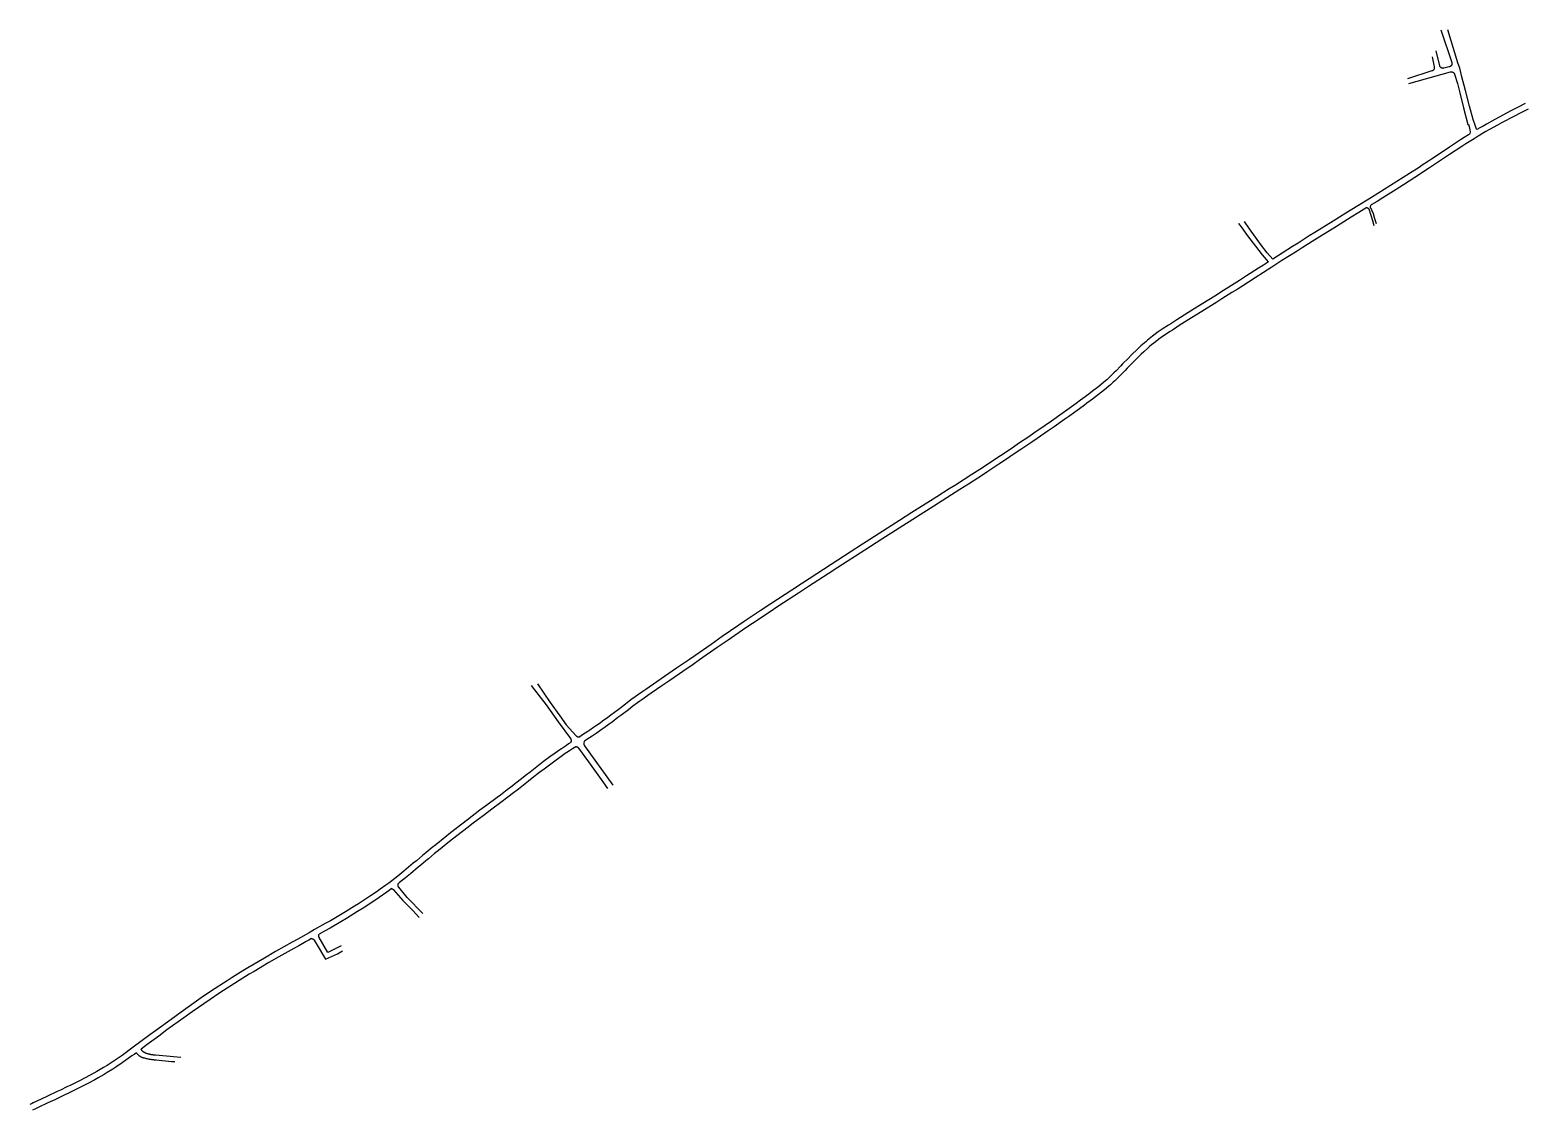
# Model space of a CAD drawing. Header units: metres. Extents: x 584951 to 587112, y 818902 to 820461.
import ezdxf

# ---------------------------------------------------------------- set-up
doc = ezdxf.new("R2010")
doc.units = ezdxf.units.M
doc.header["$MEASUREMENT"] = 0

msp = doc.modelspace()

# ---------------------------------------------------------------- linework, layer by layer
for points in [[(586986, 820460.7), (587001.8, 820413.8), (587001.8, 820413.6), (587001.9, 820413.5), (587001.9, 820413.3), (587002, 820413.1), (587002, 820413), (587002, 820412.8), (587002, 820412.6), (587002, 820412.4), (587002, 820412.3), (587002, 820412.1), (587002, 820411.9), (587002, 820411.7), (587002, 820411.6), (587002, 820411.4), (587002, 820411.2), (587001.9, 820411.1), (587001.9, 820410.9), (587001.8, 820410.7), (587001.8, 820410.6), (587001.7, 820410.4), (587001.6, 820410.2), (587001.6, 820410.1), (587001.5, 820409.9), (587001.4, 820409.8), (587001.3, 820409.6), (587001.2, 820409.5), (587001.1, 820409.3), (587001, 820409.2), (587000.9, 820409.1), (587000.8, 820408.9), (587000.7, 820408.8), (587000.6, 820408.7), (587000.5, 820408.6), (587000.3, 820408.4), (587000.2, 820408.3), (587000.1, 820408.2), (586999.9, 820408.1), (586999.8, 820408), (586999.6, 820407.9), (586999.5, 820407.8), (586999.3, 820407.8), (586999.2, 820407.7), (586999, 820407.6), (586998.9, 820407.5), (586998.7, 820407.5), (586998.5, 820407.4), (586998.4, 820407.4), (586998.2, 820407.3), (586990.5, 820405.5), (586990.4, 820405.4), (586990.2, 820405.4), (586990, 820405.4), (586989.8, 820405.4), (586989.7, 820405.4), (586989.5, 820405.3), (586989.3, 820405.3), (586989.1, 820405.3), (586989, 820405.4), (586988.8, 820405.4), (586988.6, 820405.4), (586988.5, 820405.4), (586988.3, 820405.5), (586988.1, 820405.5), (586987.9, 820405.5), (586987.8, 820405.6), (586987.6, 820405.7), (586987.5, 820405.7), (586987.3, 820405.8), (586987.1, 820405.9), (586987, 820405.9), (586986.8, 820406), (586986.7, 820406.1), (586986.5, 820406.2), (586986.4, 820406.3), (586986.3, 820406.4), (586986.1, 820406.5), (586986, 820406.6), (586985.9, 820406.8), (586985.7, 820406.9), (586985.6, 820407), (586985.5, 820407.1), (586985.4, 820407.3), (586985.3, 820407.4), (586985.2, 820407.6), (586985.1, 820407.7), (586985, 820407.9), (586984.9, 820408), (586984.9, 820408.2), (586984.8, 820408.3), (586984.7, 820408.5), (586984.7, 820408.6), (586984.6, 820408.8), (586984.5, 820409), (586984.5, 820409.1), (586979.2, 820430.7)], [(587038.3, 820316.9), (587037.8, 820317.4), (587035.7, 820323.5), (587032.9, 820331.7), (587027.7, 820350.9), (587021.5, 820373.3), (587016.2, 820393.2), (587013.5, 820405.7), (587010.6, 820413.4), (586996.3, 820460.7)], [(586973.6, 820421.7), (586976.6, 820407.3), (586976.7, 820407.1), (586976.7, 820406.9), (586976.7, 820406.8), (586976.7, 820406.6), (586976.7, 820406.4), (586976.7, 820406.2), (586976.7, 820406.1), (586976.7, 820405.9), (586976.7, 820405.7), (586976.7, 820405.6), (586976.7, 820405.4), (586976.6, 820405.2), (586976.6, 820405), (586976.5, 820404.9), (586976.5, 820404.7), (586976.4, 820404.5), (586976.4, 820404.4), (586976.3, 820404.2), (586976.2, 820404.1), (586976.1, 820403.9), (586976.1, 820403.8), (586976, 820403.6), (586975.9, 820403.5), (586975.8, 820403.3), (586975.7, 820403.2), (586975.6, 820403), (586975.4, 820402.9), (586975.3, 820402.8), (586975.2, 820402.7), (586975.1, 820402.5), (586974.9, 820402.4), (586974.8, 820402.3), (586974.7, 820402.2), (586974.5, 820402.1), (586974.4, 820402), (586974.2, 820401.9), (586974.1, 820401.8), (586973.9, 820401.8), (586973.8, 820401.7), (586973.6, 820401.6), (586973.4, 820401.6), (586973.3, 820401.5), (586938.2, 820390)], [(586940.1, 820383.6), (586999.9, 820400.2), (587000, 820400.2), (587000.2, 820400.3), (587000.4, 820400.3), (587000.6, 820400.3), (587000.7, 820400.4), (587000.9, 820400.4), (587001.1, 820400.4), (587001.3, 820400.4), (587001.4, 820400.4), (587001.6, 820400.4), (587001.8, 820400.3), (587001.9, 820400.3), (587002.1, 820400.3), (587002.3, 820400.3), (587002.5, 820400.2), (587002.6, 820400.2), (587002.8, 820400.1), (587003, 820400.1), (587003.1, 820400), (587003.3, 820399.9), (587003.4, 820399.9), (587003.6, 820399.8), (587003.7, 820399.7), (587003.9, 820399.6), (587004, 820399.5), (587004.2, 820399.4), (587004.3, 820399.3), (587004.5, 820399.2), (587004.6, 820399.1), (587004.7, 820398.9), (587004.8, 820398.8), (587004.9, 820398.7), (587005.1, 820398.6), (587005.2, 820398.4), (587005.3, 820398.3), (587005.4, 820398.1), (587005.5, 820398), (587005.6, 820397.8), (587005.6, 820397.7), (587005.7, 820397.5), (587005.8, 820397.4), (587005.9, 820397.2), (587005.9, 820397.1), (587006, 820396.9), (587010.2, 820383.6), (587013.6, 820369.8), (587019, 820348.4), (587025.2, 820324.5), (587026.3, 820323.6), (587026.5, 820322.9), (587026.7, 820322.1), (587026.9, 820321.4), (587027.1, 820320.7), (587027.3, 820319.9), (587027.5, 820319.2), (587027.6, 820318.5), (587027.8, 820317.7), (587027.9, 820317), (587028.5, 820313.1), (587028.1, 820311.5), (587027.6, 820310.4)], [(587111.9, 820346.6), (587101.6, 820341.3), (587091.3, 820336), (587074.5, 820327.1), (587067.9, 820323.5), (587056.2, 820317), (587051, 820314), (587039.9, 820307.5), (587034, 820303.8), (587022.2, 820296.4), (587016.3, 820292.5), (586998.7, 820281), (586987, 820273.1), (586970, 820261.7), (586964.6, 820258.2), (586953.9, 820251.2), (586948.5, 820247.7), (586932.4, 820237.4), (586921.6, 820230.5), (586902.4, 820218.6), (586894.1, 820213.4), (586885.8, 820208.3)], [(587107.8, 820354.6), (587097.6, 820349.3), (587087.3, 820344), (587070.4, 820335.1), (587063.8, 820331.5), (587052.1, 820325), (587047, 820322), (587040.7, 820318.3), (587039.5, 820317.6), (587038.3, 820316.9)], [(587027.6, 820310.4), (587026.9, 820309.9), (587026.1, 820309.5), (587020, 820305.6), (587014.6, 820302.1), (586998.5, 820291.6), (586987.9, 820284.5), (586972.7, 820274.3), (586968.2, 820271.3), (586959.2, 820265.4), (586954.7, 820262.4), (586941.1, 820253.6), (586932, 820247.8), (586904.5, 820230.4), (586886.1, 820219), (586849.3, 820196.3), (586830.8, 820184.9), (586804.3, 820168.5), (586796.2, 820163.5), (586780.2, 820153.3), (586772.2, 820148.3), (586757.4, 820138.8), (586750.7, 820134.5), (586744, 820130.2)], [(586893.5, 820180.8), (586891.2, 820188), (586889, 820195.3), (586886.5, 820200.9), (586885.7, 820203.1), (586885.6, 820203.1), (586885.6, 820203.2), (586885.5, 820203.2), (586885.5, 820203.3), (586885.5, 820203.3), (586885.4, 820203.4), (586885.4, 820203.4), (586885.4, 820203.5), (586885.3, 820203.5), (586885.3, 820203.6), (586885.3, 820203.6), (586885.2, 820203.7), (586885.2, 820203.7), (586885.2, 820203.8), (586885.1, 820203.8), (586885.1, 820203.9), (586885.1, 820203.9), (586885.1, 820204), (586885, 820204), (586885, 820204.1), (586885, 820204.1), (586885, 820204.2), (586884.9, 820204.2), (586884.9, 820204.3), (586884.9, 820204.4), (586884.9, 820204.4), (586884.9, 820204.5), (586884.9, 820204.5), (586884.8, 820204.6), (586884.8, 820204.6), (586884.8, 820204.7), (586884.8, 820204.8), (586884.8, 820204.8), (586884.8, 820204.9), (586884.8, 820204.9), (586884.8, 820205), (586884.8, 820205.1), (586884.8, 820205.1), (586884.7, 820205.2), (586884.7, 820205.2), (586884.7, 820205.3), (586884.7, 820205.3), (586884.7, 820205.4), (586884.7, 820205.5), (586884.7, 820205.5), (586884.7, 820205.6), (586884.7, 820205.6), (586884.8, 820205.7), (586884.8, 820205.8), (586884.8, 820205.8), (586884.8, 820205.9), (586884.8, 820205.9), (586884.8, 820206), (586884.8, 820206.1), (586884.8, 820206.1), (586884.8, 820206.2), (586884.8, 820206.2), (586884.9, 820206.3), (586884.9, 820206.3), (586884.9, 820206.4), (586884.9, 820206.5), (586884.9, 820206.5), (586884.9, 820206.6), (586885, 820206.6), (586885, 820206.7), (586885, 820206.7), (586885, 820206.8), (586885.1, 820206.8), (586885.1, 820206.9), (586885.1, 820207), (586885.2, 820207.1), (586885.2, 820207.2), (586885.2, 820207.3), (586885.3, 820207.4), (586885.3, 820207.5), (586885.4, 820207.6), (586885.4, 820207.7), (586885.5, 820207.8), (586885.5, 820207.9), (586885.6, 820207.9), (586885.7, 820208), (586885.7, 820208.1), (586885.8, 820208.2), (586885.8, 820208.3)], [(586879.5, 820204.4), (586868.1, 820197.4), (586856.8, 820190.4), (586835.5, 820177.3), (586825.4, 820171.1), (586808.1, 820160.3), (586800.7, 820155.7), (586786.1, 820146.5), (586778.8, 820141.8), (586756.9, 820127.9), (586742.3, 820118.5), (586718.3, 820103.1), (586708.9, 820097), (586692.2, 820086.4), (586684.9, 820081.8), (586670.4, 820072.6), (586663.1, 820068.1), (586641.3, 820054.4), (586626.8, 820045.3), (586608.9, 820034.1), (586605.6, 820032), (586599, 820027.8), (586595.7, 820025.7), (586586, 820019.3), (586579.7, 820014.8), (586571.6, 820008.5), (586569.5, 820006.9), (586565.5, 820003.5), (586563.5, 820001.7), (586557.7, 819996.4), (586553.8, 819992.8), (586545.6, 819984.7), (586541.3, 819980.3), (586533.8, 819972.6), (586530.7, 819969.4), (586524.4, 819962.9), (586521.2, 819959.7), (586515.8, 819954.6), (586513.8, 819952.7), (586509.6, 819948.9), (586507.5, 819947), (586501.1, 819941.5), (586496.7, 819938), (586488, 819931.2), (586483.7, 819927.9), (586475.8, 819922.1), (586472.3, 819919.5), (586465.2, 819914.3), (586461.6, 819911.7), (586450.9, 819904.1), (586443.7, 819899), (586428.3, 819888.2), (586420.1, 819882.5), (586404, 819871.4), (586396.1, 819866), (586380.4, 819855.3), (586372.5, 819850), (586356.8, 819839.4), (586348.9, 819834.2), (586333.1, 819823.8), (586325.2, 819818.6), (586304.8, 819805.5), (586292.3, 819797.6), (586254.9, 819773.7), (586230, 819757.9), (586180.1, 819726), (586155.3, 819710), (586116.4, 819685), (586102.5, 819675.9), (586074.3, 819657.6), (586060, 819648.3), (586031.5, 819629.7), (586017.3, 819620.3), (585993.6, 819604.5), (585984, 819598), (585958.5, 819580.6), (585942.6, 819569.6), (585917.2, 819551.9), (585907.7, 819545.3), (585893.1, 819535.2), (585888.1, 819531.7), (585872.8, 819521.3), (585862.6, 819514.4), (585847.4, 819503.9), (585842.4, 819500.4), (585834.1, 819494.5), (585830.8, 819492.2), (585821, 819485), (585814.5, 819480.1), (585803.7, 819471.9), (585799.4, 819468.6), (585790.9, 819462.3), (585786.7, 819459.2), (585779.6, 819454), (585776.8, 819452), (585768.1, 819445.9), (585762.2, 819442), (585754.6, 819437), (585752.9, 819435.9), (585751.3, 819434.8)], [(586744, 820130.2), (586735.7, 820139), (586727.6, 820149.5), (586710.3, 820174), (586703.2, 820184.5)], [(586879.5, 820204.4), (586879.7, 820204.4), (586879.9, 820204.3), (586880, 820204.2), (586880.1, 820204.2), (586880.2, 820204.2), (586880.2, 820204.1), (586880.3, 820204.1), (586880.4, 820204), (586880.5, 820204), (586880.6, 820204), (586880.6, 820203.9), (586880.7, 820203.9), (586880.8, 820203.8), (586880.9, 820203.8), (586880.9, 820203.7), (586881, 820203.7), (586881.1, 820203.6), (586881.2, 820203.5), (586881.2, 820203.5), (586881.3, 820203.4), (586881.4, 820203.4), (586881.4, 820203.3), (586881.5, 820203.3), (586881.6, 820203.2), (586881.6, 820203.1), (586881.7, 820203.1), (586881.8, 820203), (586881.8, 820202.9), (586881.9, 820202.9), (586881.9, 820202.8), (586882, 820202.7), (586882, 820202.6), (586882.1, 820202.6), (586882.2, 820202.5), (586882.2, 820202.4), (586882.3, 820202.4), (586882.3, 820202.3), (586882.4, 820202.2), (586882.4, 820202.1), (586882.4, 820202), (586882.5, 820202), (586882.5, 820201.9), (586882.6, 820201.8), (586882.6, 820201.7), (586882.6, 820201.6), (586882.7, 820201.6), (586882.7, 820201.5), (586882.8, 820201.4), (586882.8, 820201.3), (586882.8, 820201.2), (586882.8, 820201.1), (586884.1, 820196.5), (586885.5, 820192), (586887.6, 820185.8), (586889.4, 820178.7)], [(586737.7, 820126.1), (586729.2, 820136.5), (586706.6, 820165.4), (586700, 820174.8), (586695, 820181.5), (586695.4, 820181.4)], [(586737.7, 820126.1), (586730.5, 820121.6), (586723.4, 820117), (586706.1, 820105.9), (586695.9, 820099.4), (586672.9, 820084.8), (586660.1, 820076.7), (586634.4, 820060.7), (586621.5, 820052.6), (586605.6, 820042.6), (586602.6, 820040.7), (586596.6, 820036.9), (586593.5, 820035), (586584.5, 820029.1), (586578.5, 820025), (586570.2, 820018.8), (586567.8, 820016.9), (586562.9, 820013), (586560.6, 820011), (586553.5, 820004.9), (586549, 820000.6), (586539.8, 819991.6), (586535.1, 819986.8), (586527.3, 819978.8), (586524.2, 819975.5), (586517.8, 819969.1), (586514.7, 819965.9), (586509.7, 819961.1), (586507.9, 819959.4), (586504.3, 819956.1), (586502.4, 819954.5), (586496.9, 819949.7), (586493.1, 819946.5), (586484, 819939.4), (586478.7, 819935.3), (586470, 819928.9), (586466.7, 819926.5), (586460.1, 819921.7), (586456.8, 819919.3), (586446.8, 819912.2), (586440.2, 819907.4), (586424.5, 819896.5), (586415.4, 819890.2), (586399.1, 819878.9), (586391.8, 819873.9), (586377.1, 819863.9), (586369.8, 819858.9), (586354.9, 819848.9), (586347.4, 819843.9), (586325, 819829.1), (586310, 819819.5), (586286.1, 819804.2), (586277.2, 819798.5), (586259.3, 819787.1), (586250.3, 819781.5), (586223.5, 819764.4), (586205.6, 819753), (586152.1, 819718.7), (586116.4, 819695.7), (586065.5, 819662.6), (586050.2, 819652.7), (586019.7, 819632.6), (586004.4, 819622.5), (585981.5, 819607.1), (585973.8, 819601.9), (585949.8, 819585.5), (585933.7, 819574.3), (585910.2, 819557.9), (585902.8, 819552.7), (585889.6, 819543.7), (585883.9, 819539.8), (585866.8, 819528), (585855.3, 819520.3), (585839.5, 819509.3), (585835.2, 819506.3), (585827.7, 819501), (585824.5, 819498.7), (585818.2, 819494.1), (585815.1, 819491.8), (585805.8, 819484.8), (585799.6, 819480.1), (585789.2, 819472.2), (585784.9, 819469), (585777.1, 819463.3), (585773.6, 819460.7), (585767.2, 819456.2), (585764.4, 819454.3), (585758.7, 819450.4), (585755.8, 819448.5), (585748.5, 819443.7), (585744.4, 819441.1), (585744.4, 819441.1)], [(585731.6, 819432.7), (585731.7, 819432.9), (585731.7, 819433), (585731.8, 819433.2), (585731.9, 819433.3), (585732, 819433.5), (585732, 819433.6), (585732.1, 819433.8), (585732.1, 819434), (585732.2, 819434.1), (585732.2, 819434.3), (585732.3, 819434.5), (585732.3, 819434.6), (585732.3, 819434.8), (585732.3, 819435), (585732.3, 819435.2), (585732.4, 819435.3), (585732.4, 819435.5), (585732.3, 819435.7), (585732.3, 819435.8), (585732.3, 819436), (585732.3, 819436.2), (585732.3, 819436.4), (585732.2, 819436.5), (585732.2, 819436.7), (585732.1, 819436.9), (585732.1, 819437), (585732, 819437.2), (585732, 819437.3), (585731.9, 819437.5), (585731.8, 819437.7), (585731.7, 819437.8), (585731.7, 819438), (585731.6, 819438.1), (585731.5, 819438.3), (585731.4, 819438.4), (585713.5, 819462.6), (585696.3, 819486.9), (585687.7, 819498.3), (585675, 819515.1)], [(585683.5, 819517.5), (585701.8, 819490.3), (585715.6, 819471.4), (585725, 819458.1), (585739.2, 819442.5), (585739.3, 819442.3), (585739.5, 819442.2), (585739.6, 819442.1), (585739.7, 819442), (585739.8, 819441.9), (585740, 819441.8), (585740.1, 819441.7), (585740.3, 819441.6), (585740.4, 819441.5), (585740.6, 819441.4), (585740.7, 819441.3), (585740.9, 819441.3), (585741, 819441.2), (585741.2, 819441.1), (585741.4, 819441.1), (585741.5, 819441), (585741.7, 819441), (585741.9, 819440.9), (585742, 819440.9), (585742.2, 819440.9), (585742.4, 819440.9), (585742.6, 819440.9), (585742.7, 819440.8), (585742.9, 819440.8), (585743.1, 819440.8), (585743.2, 819440.9), (585743.4, 819440.9), (585743.6, 819440.9), (585743.8, 819440.9), (585743.9, 819440.9), (585744.1, 819441), (585744.3, 819441), (585744.4, 819441.1)], [(585731.6, 819432.7), (585728.3, 819430.6), (585725.1, 819428.5), (585718.1, 819423.8), (585714.3, 819421.3), (585706.9, 819416), (585703.2, 819413.4), (585692.2, 819405.3), (585685, 819399.7), (585672.7, 819390.1), (585667.6, 819386.1), (585658.2, 819378.7), (585653.9, 819375.3), (585644.8, 819368.2), (585639.9, 819364.5), (585630.1, 819357), (585625.1, 819353.3), (585610.3, 819342.3), (585600.4, 819334.9), (585582.3, 819321.2), (585574.1, 819314.9), (585557.8, 819302.2), (585549.7, 819295.8), (585536.7, 819285.2), (585531.7, 819281.2), (585522.2, 819273.4), (585517.7, 819269.7), (585508.7, 819262.2), (585504.3, 819258.5), (585490.9, 819247.3), (585481.9, 819239.9), (585468.8, 819229.9), (585464.7, 819226.9), (585456.5, 819221), (585452.3, 819218), (585442.5, 819211.3), (585436.8, 819207.6), (585425.2, 819200.1), (585419.4, 819196.5), (585406.4, 819188.5), (585399.2, 819184.1), (585384.7, 819175.6), (585377.4, 819171.5), (585362, 819162.8), (585354, 819158.3), (585337.8, 819149.2), (585329.8, 819144.7), (585305.6, 819131), (585289.5, 819121.8), (585265.9, 819107.7), (585258.3, 819103.1), (585243.2, 819093.7), (585235.7, 819088.9), (585213.3, 819074.3), (585198.5, 819064.2), (585169.4, 819043.8), (585154.9, 819033.3), (585132.6, 819016.9), (585124.5, 819010.9), (585100.5, 818993.1), (585084.6, 818981.2), (585062.8, 818967), (585057.5, 818963.8), (585048, 818958.2), (585043.8, 818955.8), (585031.2, 818948.9), (585022.7, 818944.6), (585009.4, 818938.1), (585004.8, 818935.8), (584995.5, 818931.4), (584990.9, 818929.1), (584976.9, 818922.5), (584967.6, 818918.2), (584956, 818912.7), (584953.7, 818911.7), (584951.5, 818910.6)], [(585792.5, 819371.2), (585751.6, 819428), (585751.5, 819428.2), (585751.4, 819428.3), (585751.3, 819428.4), (585751.2, 819428.6), (585751.1, 819428.7), (585751, 819428.9), (585751, 819429.1), (585750.9, 819429.2), (585750.9, 819429.4), (585750.8, 819429.5), (585750.8, 819429.7), (585750.7, 819429.9), (585750.7, 819430), (585750.7, 819430.2), (585750.6, 819430.4), (585750.6, 819430.5), (585750.6, 819430.7), (585750.6, 819430.9), (585750.6, 819431), (585750.6, 819431.2), (585750.6, 819431.4), (585750.6, 819431.6), (585750.7, 819431.7), (585750.7, 819431.9), (585751.3, 819434.8)], [(585738.9, 819426.8), (585738.8, 819426.8), (585738.8, 819426.7), (585734.1, 819423.7), (585729.6, 819420.7), (585722.1, 819415.7), (585719.1, 819413.6), (585710.2, 819407.4), (585704.4, 819403.1), (585692.8, 819394.4), (585687, 819389.9), (585675.9, 819381.2), (585670.5, 819376.9), (585660.6, 819369.1), (585656.1, 819365.6), (585647, 819358.6), (585642.5, 819355.2), (585628.8, 819344.8), (585619.6, 819338), (585605, 819327.1), (585599.6, 819323), (585588.7, 819314.8), (585583.3, 819310.7), (585567.2, 819298.2), (585556.5, 819289.7), (585540.5, 819276.8), (585535.1, 819272.4), (585526, 819264.9), (585522.3, 819261.9), (585515, 819255.7), (585511.3, 819252.7), (585500.3, 819243.5), (585492.9, 819237.3), (585484.5, 819230.7), (585483.7, 819230.1), (585482.9, 819229.4)], [(585738.9, 819426.8), (585739.1, 819426.8), (585739.3, 819426.8), (585739.5, 819426.8), (585739.6, 819426.7), (585739.8, 819426.7), (585740, 819426.6), (585740.1, 819426.6), (585740.3, 819426.5), (585740.5, 819426.5), (585740.6, 819426.4), (585740.8, 819426.3), (585740.9, 819426.3), (585741.1, 819426.2), (585741.2, 819426.1), (585741.4, 819426), (585741.5, 819425.9), (585741.6, 819425.8), (585741.8, 819425.7), (585741.9, 819425.6), (585742, 819425.4), (585742.2, 819425.3), (585742.3, 819425.2), (585742.4, 819425.1), (585742.5, 819424.9), (585742.6, 819424.8), (585757.1, 819405), (585775.4, 819379.4), (585784.6, 819366.5)], [(585473, 819221.9), (585469.7, 819219.4), (585466.3, 819216.9), (585455.2, 819209.1), (585447.5, 819203.9), (585431.8, 819193.6), (585423.9, 819188.7), (585408, 819178.9), (585400, 819174.2), (585384.2, 819165), (585376.4, 819160.6), (585368.6, 819156.2)], [(585473, 819221.9), (585473.2, 819221.9), (585473.4, 819221.8), (585473.5, 819221.8), (585473.7, 819221.7), (585473.8, 819221.7), (585474, 819221.6), (585474.1, 819221.6), (585474.3, 819221.5), (585474.4, 819221.4), (585474.6, 819221.3), (585474.7, 819221.2), (585474.9, 819221.2), (585475, 819221.1), (585475.1, 819221), (585475.3, 819220.9), (585475.4, 819220.7), (585475.5, 819220.6), (585475.6, 819220.5), (585475.8, 819220.4), (585475.9, 819220.3), (585489.2, 819204.8), (585503.6, 819190.3), (585512.9, 819180.3)], [(585518.3, 819186.1), (585495.6, 819209), (585483.4, 819224), (585483.3, 819224.1), (585483.2, 819224.2), (585483.1, 819224.4), (585483, 819224.5), (585483, 819224.7), (585482.9, 819224.8), (585482.8, 819225), (585482.7, 819225.1), (585482.7, 819225.3), (585482.6, 819225.4), (585482.5, 819225.6), (585482.5, 819225.8), (585482.5, 819225.9), (585482.4, 819226.1), (585482.4, 819226.3), (585482.4, 819226.4), (585482.3, 819226.6), (585482.3, 819226.8), (585482.3, 819226.9), (585482.3, 819227.1), (585482.3, 819227.3), (585482.3, 819227.5), (585482.3, 819227.6), (585482.4, 819227.8), (585482.4, 819228), (585482.4, 819228.1), (585482.5, 819228.3), (585482.5, 819228.5), (585482.5, 819228.6), (585482.6, 819228.8), (585482.7, 819229), (585482.7, 819229.1), (585482.8, 819229.3), (585482.9, 819229.4)], [(585357.5, 819149.9), (585353.7, 819147.8), (585349.9, 819145.7), (585339, 819139.6), (585331.8, 819135.6), (585310.3, 819123.4), (585296.1, 819115.2), (585274.8, 819102.6), (585267.6, 819098.3), (585253.4, 819089.5), (585246.3, 819085), (585225.3, 819071.5), (585211.4, 819062.2), (585185.4, 819044.2), (585173.3, 819035.5), (585149.1, 819018), (585137.1, 819009.1), (585120.7, 818996.9), (585116.2, 818993.6), (585111.8, 818990.3)], [(585357.5, 819149.9), (585357.7, 819149.9), (585357.8, 819149.9), (585358, 819149.9), (585358.2, 819149.8), (585358.3, 819149.8), (585358.5, 819149.8), (585358.7, 819149.7), (585358.8, 819149.7), (585359, 819149.6), (585359.2, 819149.5), (585359.3, 819149.5), (585359.5, 819149.4), (585359.6, 819149.3), (585359.8, 819149.2), (585359.9, 819149.1), (585360.1, 819149), (585360.2, 819148.9), (585360.3, 819148.8), (585360.5, 819148.7), (585360.6, 819148.6), (585360.7, 819148.4), (585360.8, 819148.3), (585361, 819148.2), (585361.1, 819148.1), (585361.2, 819147.9), (585361.3, 819147.8), (585361.4, 819147.6), (585361.5, 819147.5), (585364.1, 819143), (585377.7, 819120.1), (585395.2, 819128.1), (585402.1, 819132)], [(585400.1, 819139.3), (585381.2, 819129.8), (585368.7, 819151.4), (585368.6, 819151.6), (585368.6, 819151.7), (585368.5, 819151.9), (585368.4, 819152), (585368.4, 819152.2), (585368.3, 819152.4), (585368.3, 819152.5), (585368.2, 819152.7), (585368.2, 819152.9), (585368.1, 819153), (585368.1, 819153.2), (585368.1, 819153.4), (585368.1, 819153.5), (585368.1, 819153.7), (585368.1, 819153.9), (585368.1, 819154), (585368.1, 819154.2), (585368.1, 819154.4), (585368.1, 819154.6), (585368.1, 819154.7), (585368.2, 819154.9), (585368.2, 819155.1), (585368.2, 819155.2), (585368.3, 819155.4), (585368.3, 819155.6), (585368.4, 819155.7), (585368.5, 819155.9), (585368.5, 819156), (585368.6, 819156.2)], [(585104.9, 818985.2), (585101.6, 818982.8), (585098.4, 818980.5), (585089.8, 818974.4), (585084.5, 818970.6), (585075.1, 818964.3), (585071, 818961.6), (585062.7, 818956.5), (585058.5, 818953.9), (585049.7, 818948.8), (585045.1, 818946.3), (585035.9, 818941.3), (585031.3, 818938.9), (585021.7, 818934.1), (585016.8, 818931.7), (585006.9, 818926.9), (585002, 818924.5), (584987.2, 818917.4), (584977.3, 818912.8), (584963.3, 818906.3), (584959.3, 818904.4), (584955.3, 818902.5)], [(585104.9, 818985.2), (585105, 818985.1), (585105.1, 818984.8), (585105.3, 818984.6), (585105.5, 818984.3), (585105.7, 818984.1), (585105.9, 818983.8), (585106.1, 818983.6), (585106.3, 818983.4), (585106.5, 818983.1), (585106.7, 818982.9), (585107, 818982.7), (585107.2, 818982.5), (585107.4, 818982.3), (585107.6, 818982.1), (585107.9, 818981.8), (585108.1, 818981.6), (585108.4, 818981.4), (585108.6, 818981.2), (585108.9, 818981.1), (585109.1, 818980.9), (585109.4, 818980.7), (585109.6, 818980.5), (585109.9, 818980.3), (585110.1, 818980.2), (585110.4, 818980), (585110.7, 818979.8), (585111, 818979.7), (585111.2, 818979.5), (585111.5, 818979.4), (585111.8, 818979.3), (585112.1, 818979.1), (585112.4, 818979), (585112.6, 818978.9), (585112.9, 818978.7), (585113.2, 818978.6), (585113.5, 818978.5), (585113.8, 818978.4), (585114.1, 818978.3), (585114.4, 818978.2), (585114.7, 818978.1), (585115, 818978), (585115.3, 818978), (585115.6, 818977.9), (585115.9, 818977.8), (585116.2, 818977.7), (585116.5, 818977.7), (585116.9, 818977.6), (585118.1, 818977.3), (585119.3, 818977), (585120.6, 818976.7), (585121.9, 818976.4), (585123.1, 818976.1), (585124.4, 818975.9), (585125.7, 818975.7), (585126.9, 818975.5), (585128.2, 818975.3), (585129.5, 818975.2), (585130.8, 818975), (585132.1, 818974.9), (585133.4, 818974.9), (585137.8, 818974.3), (585142.3, 818973.8), (585146.8, 818973.3), (585151.2, 818973), (585155.7, 818972.7), (585160.2, 818972.5)], [(585168.9, 818978.3), (585143.2, 818980.6), (585132.4, 818981.8), (585131.7, 818981.8), (585131.1, 818981.8), (585130.4, 818981.9), (585129.7, 818981.9), (585129.1, 818982), (585128.4, 818982), (585127.7, 818982.1), (585127, 818982.2), (585126.4, 818982.3), (585125.7, 818982.4), (585125.1, 818982.6), (585124.4, 818982.7), (585123.7, 818982.9), (585123.1, 818983), (585122.4, 818983.2), (585121.8, 818983.4), (585121.1, 818983.6), (585120.5, 818983.8), (585119.9, 818984), (585119.2, 818984.2), (585118.6, 818984.4), (585118.4, 818984.5), (585118.2, 818984.6), (585118, 818984.7), (585117.8, 818984.8), (585117.5, 818984.9), (585117.3, 818985), (585117.1, 818985.1), (585116.9, 818985.2), (585116.7, 818985.3), (585116.5, 818985.4), (585116.4, 818985.5), (585116.2, 818985.6), (585116, 818985.8), (585115.8, 818985.9), (585115.6, 818986), (585115.4, 818986.2), (585115.2, 818986.3), (585115.1, 818986.4), (585114.9, 818986.6), (585114.7, 818986.7), (585114.5, 818986.9), (585114.4, 818987), (585114.2, 818987.2), (585114, 818987.3), (585113.9, 818987.5), (585113.7, 818987.6), (585113.6, 818987.8), (585113.4, 818988), (585113.3, 818988.1), (585113.1, 818988.3), (585113, 818988.5), (585112.8, 818988.7), (585112.7, 818988.8), (585112.6, 818989), (585112.4, 818989.2), (585112.3, 818989.4), (585112.2, 818989.6), (585112.1, 818989.8), (585111.9, 818990), (585111.8, 818990.2), (585111.8, 818990.3)]]:
    msp.add_lwpolyline(points)

doc.saveas('drawing.dxf')
